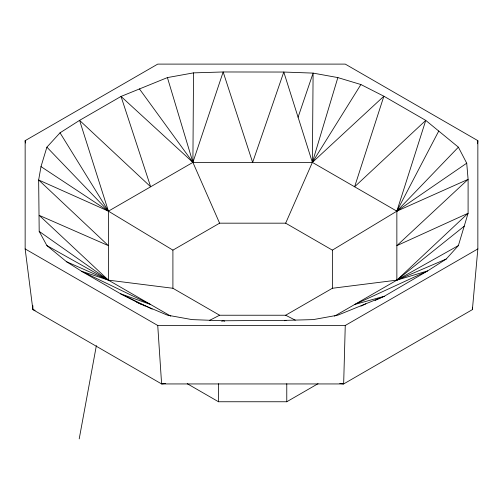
<?xml version="1.0" encoding="UTF-8"?>
<svg xmlns="http://www.w3.org/2000/svg" width="503" height="503" viewBox="0 0 503 503"><rect width="100%" height="100%" fill="white"/><g stroke="black" fill="none" stroke-linecap="round" stroke-linejoin="round"><path stroke-width="0.75" d="M375.087 300.454L384.349 296.248L427.695 270.884L446.23 259.026L458.384 245.577L468.092 213.253L468.104 179.351L466.715 163.192L458.384 147.172L425.758 120.399L383.877 96.218L360.896 84.535L337.859 77.588L313.105 73.105L283.786 72.042L223.156 71.973L193.523 72.872L192.901 162.394L219.61 223.175L285.66 223.175L332.37 250.136L332.37 288.269L285.66 315.236L219.61 315.236L209.336 320.499M477.85 248.922L345.259 325.472L343.662 383.94L161.608 383.94L32.877 309.622L25.15 248.922L25.15 140.658L157.741 64.107L345.259 64.107L477.85 140.658L477.85 248.922L472.392 309.622L343.662 383.94L339.764 383.5M477.586 143.776L477.85 140.658M193.523 72.872L167.411 77.588L121.028 96.438L79.575 120.368L60.033 132.817L46.886 147.172L40.995 166.606L38.656 179.986L39.19 231.386L46.886 245.577L66.528 261.723L81.587 271.268L120.55 293.777L141.657 304.598M79.204 438.893L96.362 345.649M337.859 77.588L312.376 162.394L285.66 223.175M298.084 117.218L313.105 73.105L312.376 162.394L396.854 211.166L468.104 179.351L396.854 245.659L468.092 213.253L396.854 280.146L334.501 316.142M438.748 131.025L396.854 211.166L396.854 280.146L332.37 288.269M360.896 84.535L312.376 162.394L192.901 162.394L108.422 211.166L38.656 179.986L108.422 245.659L39.19 215.347L108.422 280.146L170.775 316.142M458.384 147.172L396.854 211.166L332.37 250.136M464.275 226.143L396.854 280.146L427.695 270.884L354.615 304.529L384.349 296.248L337.859 315.161L313.275 319.606L286.037 320.348L223.206 320.769L191.989 319.606L167.411 315.161L136.747 302.265M466.715 163.192L396.854 211.166L425.758 120.399L354.615 186.783L383.877 96.218L312.376 162.394L283.786 72.042L252.638 162.394L223.156 71.973L192.901 162.394L121.028 96.438L150.661 186.783L79.575 120.368L108.422 211.166L108.422 280.146L172.906 288.269L219.61 315.236M172.906 288.269L172.906 250.136L219.61 223.175M187.223 383.695L218.503 401.752L286.773 401.752L318.047 383.695M458.384 245.577L396.854 280.146L446.23 259.026M360.909 306.132L365.832 303.825M221.691 321.178L223.206 320.769L224.715 321.191M284.516 320.738L286.037 320.348M165.506 383.5L161.608 383.94L157.741 325.472L25.15 248.922M157.741 325.472L345.259 325.472M35.128 310.276L32.877 309.622L32.877 305.698M66.528 261.723L108.422 280.146L39.19 231.386M143.066 305.264L144.468 305.931M152.157 309.131L120.55 293.777L150.661 304.529L81.587 271.268L108.422 280.146L46.886 245.577M285.66 315.236L295.248 320.147M172.906 250.136L108.422 211.166L40.995 166.606M46.886 147.172L108.422 211.166L60.033 132.817M139.444 88.924L192.901 162.394L167.411 77.588M25.15 140.658L25.433 142.997M472.392 307.264L472.392 309.622M286.773 383.739L286.773 401.752M218.503 383.739L218.503 401.752"/></g></svg>
